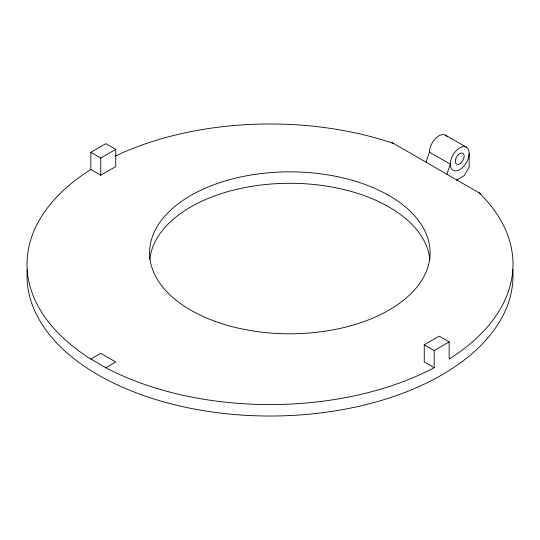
<?xml version="1.0" encoding="UTF-8"?>
<svg xmlns="http://www.w3.org/2000/svg" width="540" height="540" viewBox="0 0 540 540"><rect width="100%" height="100%" fill="white"/><g stroke="black" fill="none" stroke-linecap="round" stroke-linejoin="round"><path stroke-width="0.81" d="M426.006 162.175L429.482 152.159A13.325 7.695 -60 0 1 436.462 137.619A13.325 7.695 -60 0 1 447.059 136.566M446.837 174.204L450.306 164.18L429.482 152.159M90.842 152.314L105.833 143.66L115.749 149.384L115.749 166.563L100.757 175.216L90.842 169.493L90.842 152.314L100.757 158.038L115.749 149.384M424.251 344.804L439.243 336.15L449.159 341.874L434.167 350.534L424.251 344.804L424.251 361.982L434.167 367.713L434.167 350.534M90.842 359.053L100.757 353.329L115.749 361.982L105.833 367.713L90.842 359.053A243 140.292 0 0 1 90.842 169.493M456.239 180.225L464.191 175.635L469.152 167.049L469.152 153.306M393.788 143.579L391.5 142.776A243 140.292 0 0 0 115.283 156.087M445.561 135.182L466.391 147.204A13.325 7.695 -60 0 1 462.166 167.846A13.325 7.695 -60 0 1 450.63 161.183A13.325 7.695 -60 0 1 466.391 147.204M391.952 142.513L480.897 193.867M479.054 192.807L480.445 194.123A243 140.292 0 0 1 449.159 359.053L449.159 341.874M100.757 158.038L100.757 175.216M512.77 269.609A243 140.292 0 0 1 270 416.023A243 140.292 0 0 1 27.23 269.609M149.837 259.328A140.258 80.98 0 0 1 290.446 183.296A140.258 80.98 0 0 1 429.901 260.037M434.167 367.713A243 140.292 0 0 1 105.833 367.713M214.475 321.118A140.258 80.98 0 0 0 429.962 256.351A140.258 80.98 0 0 0 225.072 180.995A140.258 80.98 0 0 0 214.475 321.118M460.883 163.053A6.311 3.645 -60 0 0 462.881 153.279A6.311 3.645 -60 0 0 455.416 159.901A6.311 3.645 -60 0 0 460.883 163.053"/></g></svg>
